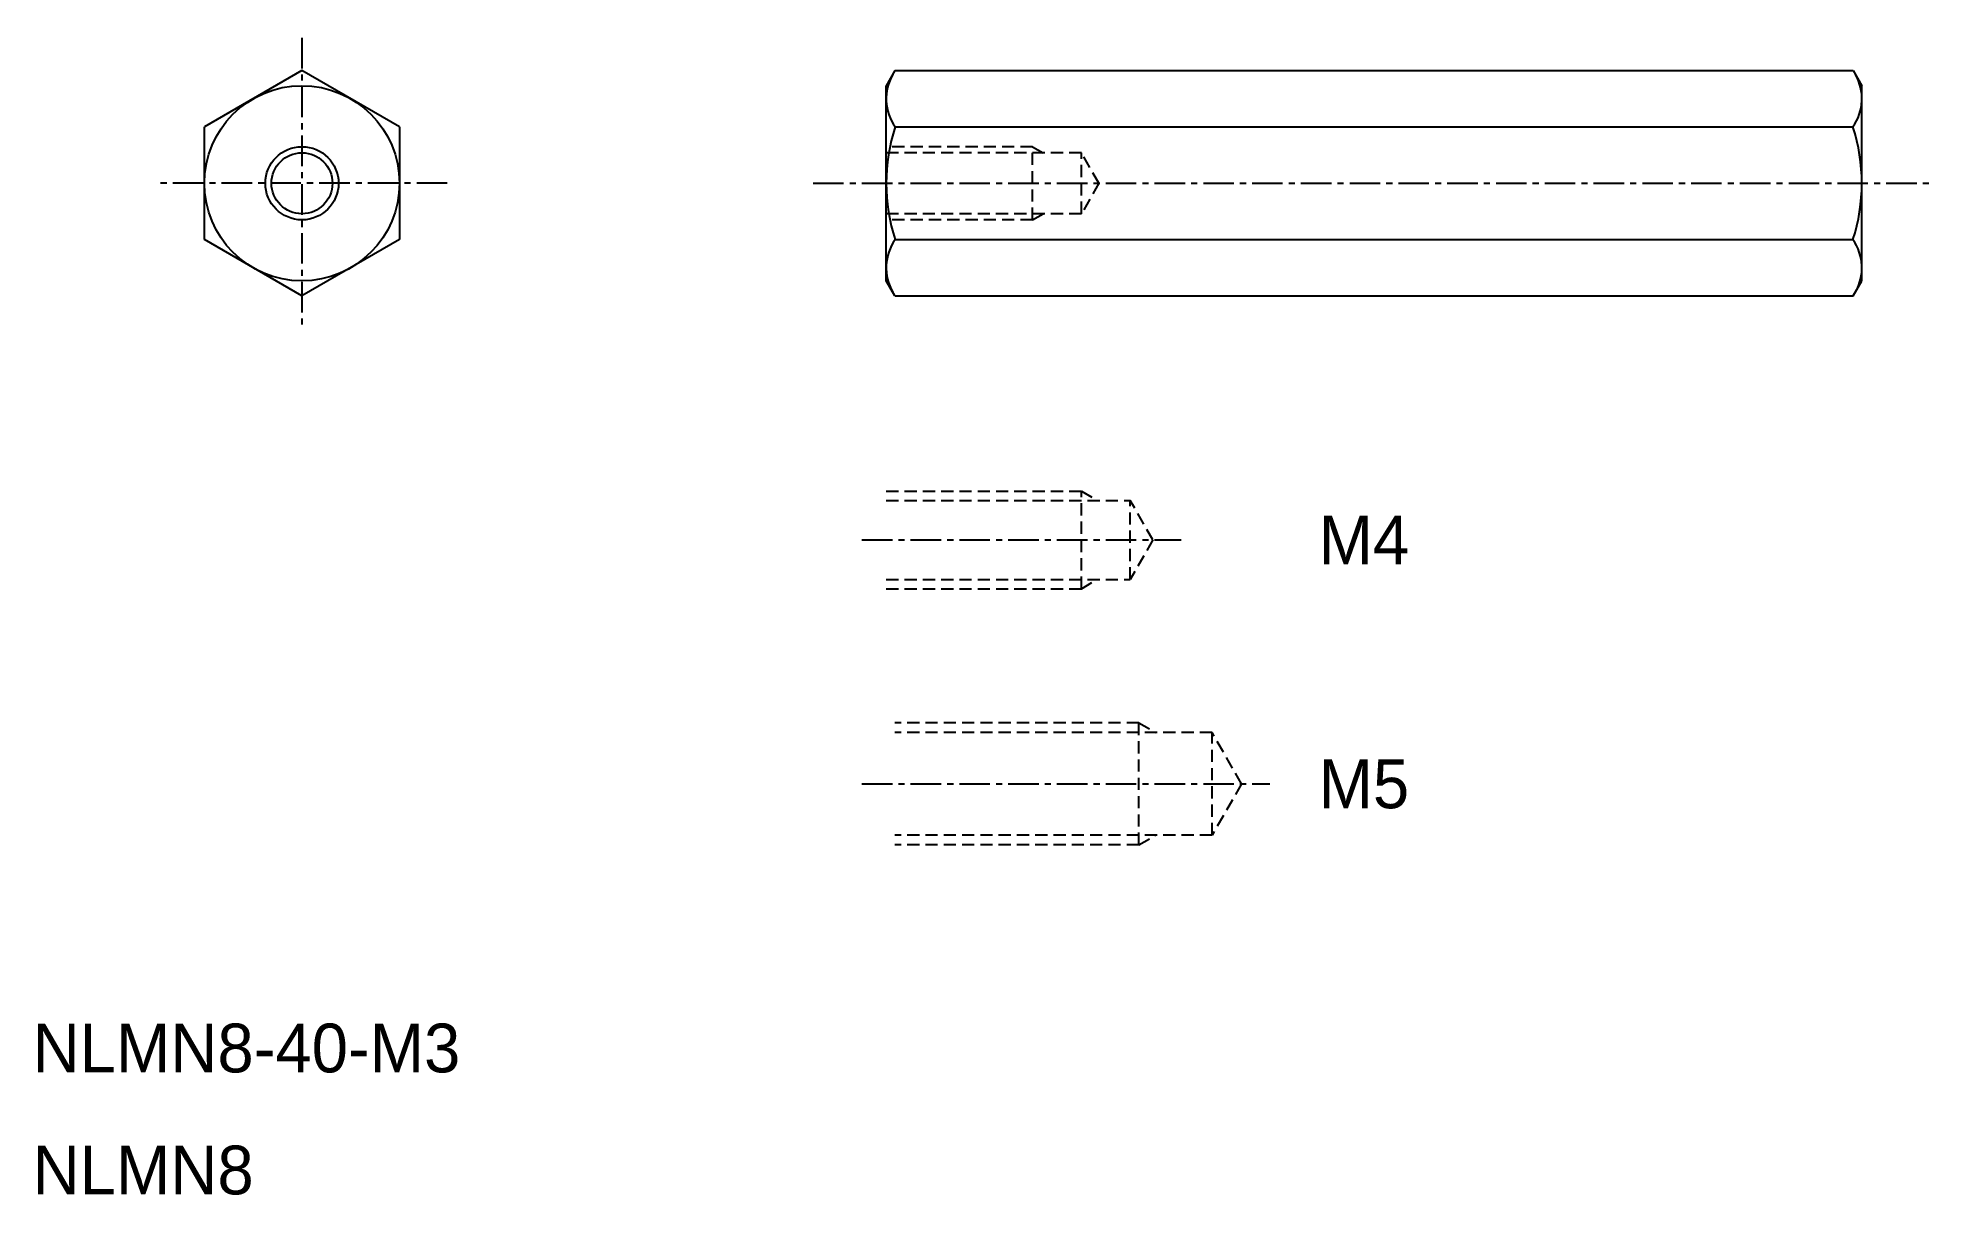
# Model space of a CAD drawing. Extents: x -88.4 to -10.6, y -281.9 to -234.5.
import ezdxf
from ezdxf.enums import TextEntityAlignment as Align

# ---------------------------------------------------------------- set-up
doc = ezdxf.new("R2010")
doc.units = 0
doc.linetypes.add('CENTER', pattern=[2, 1.25, -0.25, 0.25, -0.25])
doc.linetypes.add('DASHED', pattern=[0.75, 0.5, -0.25])
doc.layers.get('0').update_dxf_attribs({"linetype": 'CONTINUOUS'})
doc.layers.add('CENTER', color=1, linetype='CENTER')

msp = doc.modelspace()

# ---------------------------------------------------------------- linework, layer by layer
at = {"color": 7, "linetype": 'CONTINUOUS'}
for p, q in [((-77.536, -235.848), (-81.536, -238.157)), ((-73.536, -238.157), (-77.536, -235.848)), ((-53.222, -235.848), (-53.579, -236.466)), ((-53.222, -235.848), (-13.936, -235.848)), ((-13.936, -235.848), (-13.579, -236.466)), ((-53.579, -244.466), (-53.579, -236.466)), ((-13.579, -244.466), (-13.579, -236.466)), ((-13.579, -242.966), (-13.579, -237.966)), ((-81.536, -242.776), (-81.536, -238.157)), ((-73.536, -238.157), (-73.536, -242.776)), ((-53.212, -238.157), (-13.946, -238.157)), ((-77.536, -245.085), (-81.536, -242.776)), ((-73.536, -242.776), (-77.536, -245.085)), ((-53.212, -242.776), (-13.946, -242.776)), ((-53.222, -245.085), (-53.579, -244.466)), ((-13.936, -245.085), (-13.579, -244.466)), ((-53.222, -245.085), (-13.936, -245.085))]:
    msp.add_line(p, q, dxfattribs=at)
at = {"color": 3, "linetype": 'DASHED'}
for p, q in [((-47.581, -238.966), (-53.581, -238.966)), ((-45.581, -239.216), (-53.581, -239.216)), ((-47.581, -241.966), (-47.581, -238.966)), ((-44.859, -240.466), (-45.581, -239.216)), ((-45.581, -241.716), (-45.581, -239.216)), ((-44.859, -240.466), (-45.581, -241.716)), ((-45.581, -241.716), (-53.581, -241.716)), ((-47.581, -241.966), (-53.581, -241.966)), ((-53.579, -253.085), (-45.579, -253.085)), ((-53.579, -253.464), (-43.579, -253.464)), ((-45.579, -257.085), (-45.579, -253.085)), ((-45.579, -253.085), (-44.923, -253.464)), ((-43.579, -256.706), (-43.579, -253.464)), ((-42.643, -255.085), (-43.579, -253.464)), ((-42.643, -255.085), (-43.579, -256.706)), ((-53.579, -256.706), (-43.579, -256.706)), ((-53.579, -257.085), (-45.579, -257.085)), ((-45.579, -257.085), (-44.923, -256.706)), ((-43.222, -262.585), (-53.222, -262.585)), ((-43.222, -262.585), (-42.529, -262.985)), ((-43.222, -267.585), (-43.222, -262.585)), ((-40.222, -262.985), (-53.222, -262.985)), ((-40.222, -267.185), (-40.222, -262.985)), ((-39.009, -265.085), (-40.222, -262.985)), ((-39.009, -265.085), (-40.222, -267.185)), ((-40.222, -267.185), (-53.222, -267.185)), ((-43.222, -267.585), (-42.529, -267.185)), ((-43.222, -267.585), (-53.222, -267.585))]:
    msp.add_line(p, q, dxfattribs=at)
at = {"color": 3}
for p, q in [((-47.581, -238.966), (-47.148, -239.216)), ((-47.581, -241.966), (-47.148, -241.716))]:
    msp.add_line(p, q, dxfattribs=at)
at = {"color": 7, "linetype": 'CONTINUOUS'}
for radius in [4, 1.25]:
    msp.add_circle((-77.536, -240.466), radius, dxfattribs=at)
at = {"color": 3, "linetype": 'CONTINUOUS'}
msp.add_circle((-77.536, -240.466), 1.5, dxfattribs=at)
at = {"color": 7, "linetype": 'CONTINUOUS'}
for centre, radius, start, end in [((-51.579, -237.002), 2, 150, 215.26439), ((-15.579, -237.002), 2, 324.73561, 30), ((-46.13, -240.466), 7.449, 161.94029, 198.05971), ((-21.029, -240.466), 7.449, 341.94029, 18.05971), ((-51.579, -243.93), 2, 144.73562, 210), ((-15.579, -243.93), 2, 330, 35.26439)]:
    msp.add_arc(centre, radius, start, end, dxfattribs=at)
at = {"layer": 'CENTER', "color": 1, "linetype": 'CENTER'}
for p, q in [((-77.536, -234.509), (-77.536, -246.423)), ((-71.579, -240.466), (-83.493, -240.466)), ((-56.579, -240.466), (-10.579, -240.466)), ((-54.579, -255.085), (-41.488, -255.085)), ((-54.579, -265.085), (-37.855, -265.085))]:
    msp.add_line(p, q, dxfattribs=at)

# ---------------------------------------------------------------- texts
at = {"color": 7, "linetype": 'CONTINUOUS'}
for s, p in [('M4', (-35.855, -255.085)), ('M5', (-35.855, -265.085))]:
    msp.add_text(s, height=2, dxfattribs=at).set_placement(p, align=Align.MIDDLE_LEFT)
for s, p in [('NLMN8-40-M3', (-88.579, -276.912)), ('NLMN8', (-88.579, -281.912))]:
    msp.add_text(s, height=2, dxfattribs=at).set_placement(p)

doc.saveas('drawing.dxf')
